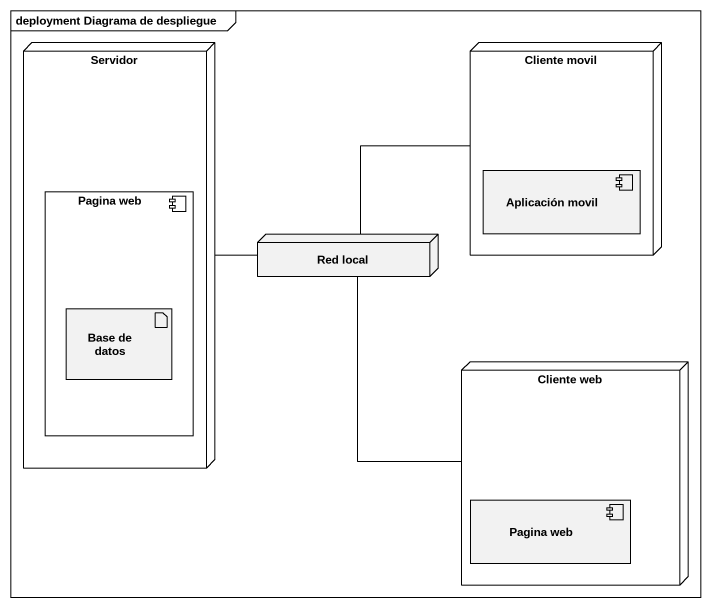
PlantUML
@startuml
mainframe deployment Diagrama de despliegue
node Servidor {
  component "Pagina web" as Pagina_web {
    artifact "Base de datos" as Base_de_datos
  }
}
node "Cliente movil" as Cliente_movil {
  component "Aplicación movil" as Aplicación_movil
}
node "Red local" as Red_local
node "Cliente web" as Cliente_web {
  component "Pagina web" as Pagina_web_2
}
Servidor -right- Red_local
Red_local -right- Cliente_movil
Red_local -- Cliente_web
@enduml
